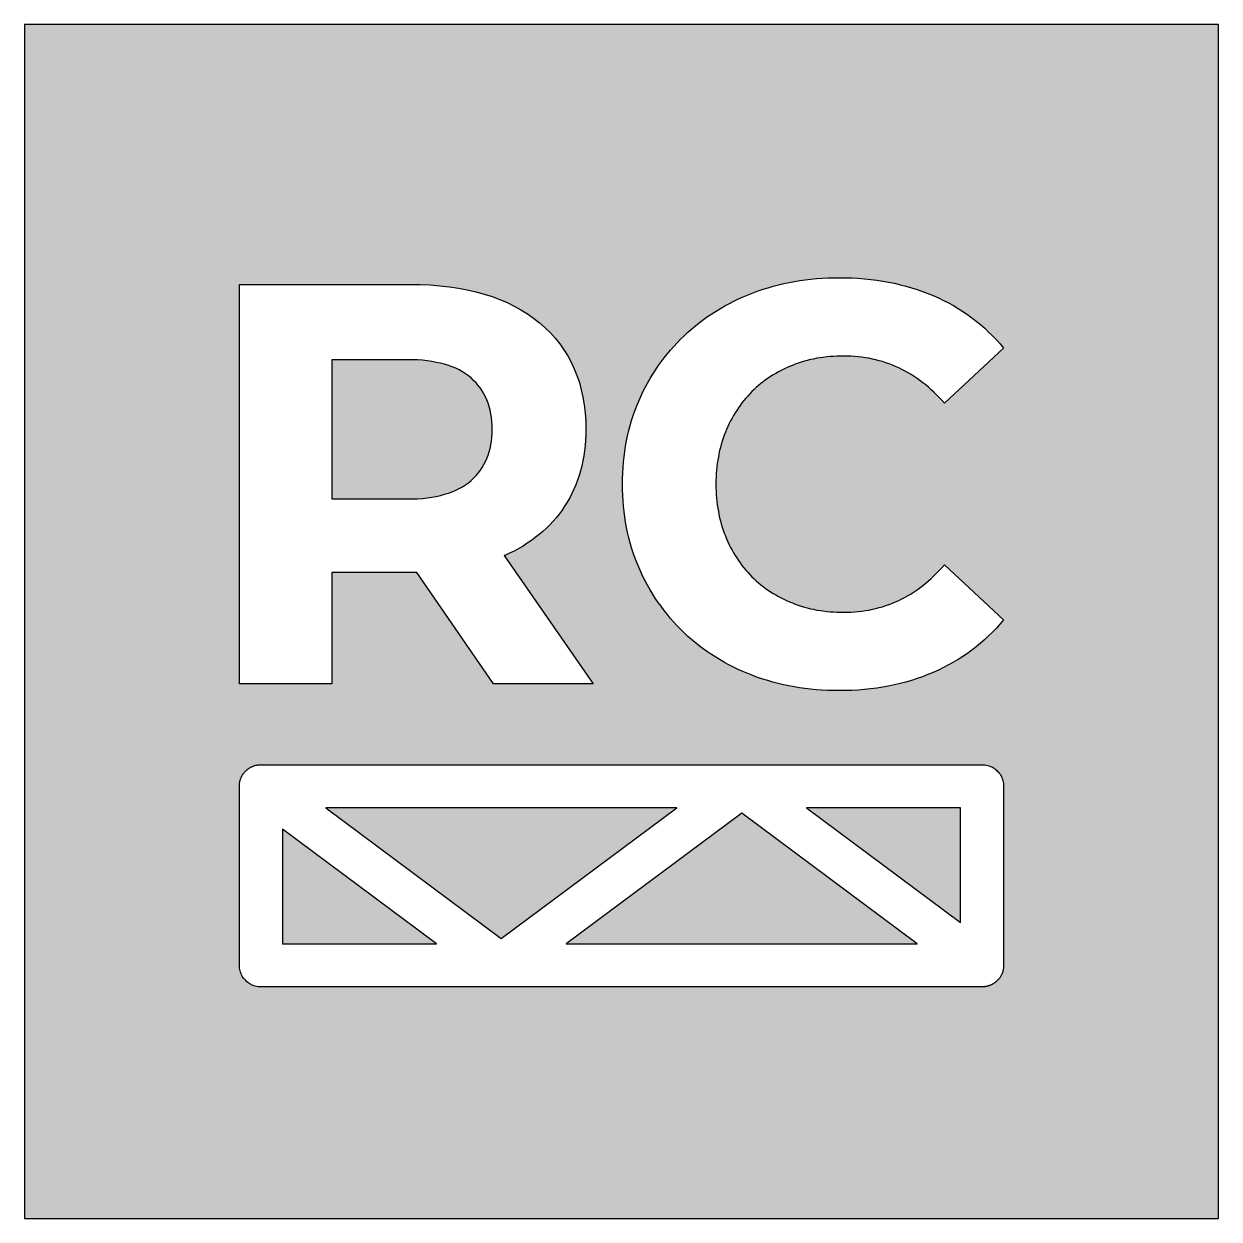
# Model space of a CAD drawing. Header units: millimetres. Extents: x 0 to 100, y 0 to 100.
import ezdxf

# ---------------------------------------------------------------- set-up
doc = ezdxf.new("R2010")
doc.units = ezdxf.units.MM
doc.layers.add('RC_CONTORNO', color=7, linetype='Continuous')
doc.layers.add('RC_FONDO', color=7, linetype='Continuous')

# ---------------------------------------------------------------- blocks, each defined once
blk = doc.blocks.new('RC_ISOTIPO')
at = {"layer": 'RC_FONDO'}
for points in [[(-0.04, 100.04), (-0.04, -0.04), (32.86, -0.04), (32.86, 19.45), (19.8, 19.45), (19.68, 19.45), (19.57, 19.46), (19.46, 19.48), (19.34, 19.51), (19.23, 19.54), (19.13, 19.58), (19.02, 19.63), (18.92, 19.68), (18.82, 19.75), (18.73, 19.81), (18.64, 19.89), (18.56, 19.96), (18.48, 20.05), (18.4, 20.14), (18.34, 20.23), (18.28, 20.33), (18.22, 20.43), (18.17, 20.54), (18.13, 20.64), (18.1, 20.75), (18.07, 20.87), (18.06, 20.98), (18.04, 21.09), (18.04, 21.21), (18.04, 36.21), (18.04, 36.25), (18.04, 36.3), (18.04, 36.31), (18.04, 36.32), (18.05, 36.37), (18.05, 36.41), (18.05, 36.43), (18.06, 36.44), (18.06, 36.48), (18.07, 36.53), (18.07, 36.54), (18.07, 36.55), (18.08, 36.6), (18.09, 36.64), (18.1, 36.65), (18.1, 36.66), (18.11, 36.71), (18.13, 36.75), (18.13, 36.76), (18.13, 36.77), (18.15, 36.82), (18.16, 36.86), (18.17, 36.87), (18.17, 36.88), (18.19, 36.92), (18.21, 36.96), (18.22, 36.98), (18.22, 36.99), (18.24, 37.03), (18.26, 37.07), (18.27, 37.08), (18.28, 37.09), (18.3, 37.13), (18.32, 37.17), (18.33, 37.18), (18.34, 37.19), (18.36, 37.22), (18.39, 37.26), (18.4, 37.27), (18.4, 37.28), (18.43, 37.32), (18.46, 37.35), (18.47, 37.36), (18.48, 37.37), (18.51, 37.4), (18.54, 37.44), (18.55, 37.44), (18.56, 37.45), (18.59, 37.48), (18.62, 37.52), (18.63, 37.52), (18.64, 37.53), (18.67, 37.56), (18.71, 37.59), (18.72, 37.6), (18.73, 37.61), (18.77, 37.63), (18.8, 37.66), (18.81, 37.67), (18.82, 37.67), (18.86, 37.7), (18.9, 37.72), (18.91, 37.73), (18.92, 37.73), (18.96, 37.75), (19, 37.78), (19.01, 37.78), (19.02, 37.79), (19.06, 37.81), (19.1, 37.83), (19.12, 37.83), (19.13, 37.83), (19.17, 37.85), (19.21, 37.87), (19.22, 37.87), (19.23, 37.88), (19.28, 37.89), (19.32, 37.9), (19.33, 37.91), (19.34, 37.91), (19.39, 37.92), (19.43, 37.93), (19.44, 37.93), (19.46, 37.94), (19.5, 37.94), (19.55, 37.95), (19.56, 37.95), (19.57, 37.95), (19.62, 37.96), (19.66, 37.96), (19.67, 37.96), (19.68, 37.97), (19.73, 37.97), (19.78, 37.97), (19.79, 37.97), (19.8, 37.97), (32.86, 37.97), (32.86, 54.13), (25.7, 54.13), (25.7, 44.81), (18.04, 44.81), (18.04, 78.19), (32.29, 78.19), (32.86, 78.18), (32.86, 100.04)], [(32.78, 78.18), (33.15, 78.18), (33.98, 78.14), (34.79, 78.07), (35.58, 77.99), (36.34, 77.87), (37.08, 77.74), (37.79, 77.57), (38.48, 77.38), (39.14, 77.17), (39.78, 76.93), (40.4, 76.67), (40.99, 76.38), (41.56, 76.06), (42.1, 75.72), (42.62, 75.36), (43.11, 74.97), (43.58, 74.56), (44.02, 74.13), (44.43, 73.68), (44.8, 73.21), (45.15, 72.72), (45.46, 72.22), (45.75, 71.69), (46.01, 71.14), (46.23, 70.58), (46.43, 70), (46.59, 69.39), (46.73, 68.77), (46.84, 68.13), (46.91, 67.47), (46.96, 66.79), (46.97, 66.09), (46.96, 65.63), (46.94, 65.17), (46.91, 64.73), (46.86, 64.29), (46.8, 63.87), (46.72, 63.44), (46.63, 63.03), (46.53, 62.63), (46.41, 62.23), (46.28, 61.84), (46.14, 61.46), (45.98, 61.09), (45.81, 60.73), (45.62, 60.37), (45.42, 60.02), (45.21, 59.68), (44.98, 59.35), (44.75, 59.03), (44.5, 58.72), (44.24, 58.42), (43.96, 58.12), (43.68, 57.84), (43.39, 57.57), (43.08, 57.31), (42.76, 57.05), (42.43, 56.81), (42.09, 56.58), (41.74, 56.36), (41.37, 56.14), (41, 55.94), (40.61, 55.75), (40.22, 55.57), (40.1, 55.57), (47.56, 44.81), (39.29, 44.81), (32.89, 54.13), (32.78, 54.13), (32.78, 37.97), (66.08, 37.97), (66.08, 44.35), (65.83, 44.37), (65.37, 44.43), (64.91, 44.49), (64.46, 44.56), (64.01, 44.65), (63.57, 44.74), (63.13, 44.85), (62.69, 44.96), (62.26, 45.08), (61.84, 45.22), (61.42, 45.36), (61, 45.51), (60.59, 45.67), (60.19, 45.85), (59.79, 46.02), (59.4, 46.21), (59.02, 46.41), (58.64, 46.61), (58.27, 46.82), (57.91, 47.04), (57.56, 47.27), (57.21, 47.51), (56.87, 47.75), (56.53, 48), (56.2, 48.27), (55.88, 48.53), (55.57, 48.81), (55.26, 49.1), (54.96, 49.39), (54.67, 49.69), (54.39, 50), (54.11, 50.31), (53.85, 50.63), (53.59, 50.96), (53.34, 51.29), (53.1, 51.63), (52.87, 51.97), (52.64, 52.32), (52.43, 52.68), (52.22, 53.05), (52.02, 53.42), (51.83, 53.8), (51.65, 54.18), (51.48, 54.57), (51.31, 54.97), (51.16, 55.37), (51.02, 55.78), (50.88, 56.19), (50.76, 56.6), (50.65, 57.02), (50.55, 57.45), (50.46, 57.88), (50.38, 58.31), (50.31, 58.76), (50.26, 59.2), (50.21, 59.65), (50.17, 60.11), (50.14, 60.57), (50.13, 61.03), (50.12, 61.5), (50.13, 61.97), (50.14, 62.43), (50.17, 62.89), (50.21, 63.35), (50.26, 63.8), (50.31, 64.24), (50.38, 64.69), (50.46, 65.12), (50.55, 65.55), (50.65, 65.98), (50.76, 66.4), (50.88, 66.81), (51.02, 67.22), (51.16, 67.63), (51.31, 68.03), (51.48, 68.43), (51.65, 68.82), (51.83, 69.2), (52.02, 69.58), (52.22, 69.95), (52.43, 70.32), (52.65, 70.68), (52.87, 71.03), (53.1, 71.37), (53.35, 71.71), (53.6, 72.04), (53.85, 72.37), (54.12, 72.69), (54.4, 73), (54.68, 73.31), (54.97, 73.61), (55.28, 73.9), (55.59, 74.19), (55.9, 74.47), (56.22, 74.73), (56.55, 75), (56.89, 75.25), (57.23, 75.49), (57.58, 75.73), (57.94, 75.96), (58.3, 76.18), (58.67, 76.39), (59.05, 76.59), (59.43, 76.79), (59.82, 76.98), (60.22, 77.15), (60.62, 77.33), (61.03, 77.49), (61.45, 77.64), (61.87, 77.78), (62.29, 77.92), (62.72, 78.04), (63.16, 78.15), (63.59, 78.26), (64.04, 78.35), (64.49, 78.44), (64.94, 78.51), (65.4, 78.57), (65.86, 78.63), (66.08, 78.65), (66.08, 100.04), (32.78, 100.04)], [(80.2, 37.97), (80.32, 37.97), (80.43, 37.95), (80.54, 37.94), (80.66, 37.91), (80.77, 37.88), (80.87, 37.83), (80.98, 37.79), (81.08, 37.73), (81.18, 37.67), (81.27, 37.61), (81.36, 37.53), (81.44, 37.45), (81.52, 37.37), (81.6, 37.28), (81.66, 37.19), (81.72, 37.09), (81.78, 36.99), (81.83, 36.88), (81.87, 36.77), (81.9, 36.66), (81.93, 36.55), (81.94, 36.44), (81.96, 36.32), (81.96, 36.21), (81.96, 21.21), (81.96, 21.16), (81.96, 21.12), (81.96, 21.11), (81.96, 21.09), (81.95, 21.05), (81.95, 21), (81.95, 20.99), (81.94, 20.98), (81.94, 20.93), (81.93, 20.89), (81.93, 20.88), (81.93, 20.87), (81.92, 20.82), (81.91, 20.78), (81.9, 20.77), (81.9, 20.75), (81.89, 20.71), (81.87, 20.67), (81.87, 20.66), (81.87, 20.64), (81.85, 20.6), (81.84, 20.56), (81.83, 20.55), (81.83, 20.54), (81.81, 20.49), (81.79, 20.45), (81.78, 20.44), (81.78, 20.43), (81.76, 20.39), (81.74, 20.35), (81.73, 20.34), (81.72, 20.33), (81.7, 20.29), (81.68, 20.25), (81.67, 20.24), (81.66, 20.23), (81.64, 20.19), (81.61, 20.16), (81.6, 20.15), (81.6, 20.14), (81.57, 20.1), (81.54, 20.07), (81.53, 20.06), (81.52, 20.05), (81.49, 20.02), (81.46, 19.98), (81.45, 19.97), (81.44, 19.96), (81.41, 19.93), (81.38, 19.9), (81.37, 19.89), (81.36, 19.89), (81.33, 19.86), (81.29, 19.83), (81.28, 19.82), (81.27, 19.81), (81.23, 19.79), (81.2, 19.76), (81.19, 19.75), (81.18, 19.75), (81.14, 19.72), (81.1, 19.7), (81.09, 19.69), (81.08, 19.68), (81.04, 19.66), (81, 19.64), (80.99, 19.64), (80.98, 19.63), (80.94, 19.61), (80.9, 19.59), (80.88, 19.59), (80.87, 19.58), (80.83, 19.57), (80.79, 19.55), (80.78, 19.55), (80.77, 19.54), (80.72, 19.53), (80.68, 19.52), (80.67, 19.51), (80.66, 19.51), (80.61, 19.5), (80.57, 19.49), (80.56, 19.49), (80.54, 19.48), (80.5, 19.48), (80.45, 19.47), (80.44, 19.47), (80.43, 19.46), (80.38, 19.46), (80.34, 19.45), (80.33, 19.45), (80.32, 19.45), (80.27, 19.45), (80.22, 19.45), (80.21, 19.45), (80.2, 19.45), (66, 19.45), (66, -0.04), (100.04, -0.04), (100.04, 100.04), (66, 100.04), (66, 78.64), (66.32, 78.67), (66.79, 78.71), (67.27, 78.73), (67.75, 78.75), (68.23, 78.75), (68.77, 78.75), (69.3, 78.73), (69.83, 78.7), (70.35, 78.66), (70.86, 78.6), (71.37, 78.54), (71.87, 78.46), (72.37, 78.38), (72.85, 78.28), (73.34, 78.16), (73.81, 78.04), (74.28, 77.91), (74.74, 77.76), (75.2, 77.6), (75.65, 77.43), (76.09, 77.25), (76.52, 77.06), (76.95, 76.85), (77.37, 76.64), (77.78, 76.41), (78.17, 76.18), (78.56, 75.93), (78.95, 75.67), (79.32, 75.4), (79.68, 75.12), (80.03, 74.83), (80.38, 74.53), (80.72, 74.21), (81.04, 73.89), (81.36, 73.56), (81.67, 73.21), (81.94, 72.88), (77.04, 68.34), (76.86, 68.55), (76.64, 68.78), (76.41, 69.01), (76.19, 69.23), (75.96, 69.44), (75.73, 69.64), (75.49, 69.84), (75.25, 70.03), (75.01, 70.21), (74.77, 70.38), (74.52, 70.55), (74.27, 70.71), (74.02, 70.86), (73.76, 71), (73.5, 71.14), (73.24, 71.27), (72.97, 71.39), (72.7, 71.5), (72.43, 71.61), (72.15, 71.71), (71.87, 71.8), (71.59, 71.88), (71.31, 71.95), (71.02, 72.02), (70.73, 72.08), (70.43, 72.13), (70.14, 72.17), (69.84, 72.21), (69.53, 72.23), (69.23, 72.25), (68.92, 72.27), (68.6, 72.27), (68.31, 72.27), (68.02, 72.26), (67.74, 72.24), (67.45, 72.22), (67.17, 72.19), (66.9, 72.16), (66.62, 72.12), (66.35, 72.07), (66.08, 72.02), (66, 72.01), (66, 50.99), (66.08, 50.98), (66.35, 50.93), (66.62, 50.88), (66.9, 50.84), (67.17, 50.81), (67.45, 50.78), (67.74, 50.76), (68.02, 50.74), (68.31, 50.73), (68.6, 50.73), (68.92, 50.73), (69.23, 50.75), (69.53, 50.77), (69.84, 50.79), (70.14, 50.83), (70.43, 50.87), (70.73, 50.92), (71.02, 50.98), (71.31, 51.05), (71.59, 51.12), (71.87, 51.2), (72.15, 51.29), (72.43, 51.39), (72.7, 51.5), (72.97, 51.61), (73.24, 51.73), (73.5, 51.86), (73.76, 52), (74.02, 52.14), (74.27, 52.3), (74.52, 52.46), (74.77, 52.62), (75.01, 52.8), (75.25, 52.98), (75.49, 53.17), (75.73, 53.37), (75.96, 53.58), (76.19, 53.79), (76.41, 54.01), (76.64, 54.24), (76.86, 54.48), (77.04, 54.69), (81.94, 50.15), (81.67, 49.82), (81.36, 49.48), (81.04, 49.14), (80.72, 48.82), (80.38, 48.51), (80.03, 48.21), (79.68, 47.92), (79.32, 47.64), (78.95, 47.37), (78.56, 47.11), (78.17, 46.86), (77.77, 46.62), (77.37, 46.39), (76.95, 46.18), (76.52, 45.97), (76.09, 45.77), (75.65, 45.59), (75.2, 45.42), (74.74, 45.26), (74.28, 45.11), (73.81, 44.97), (73.33, 44.84), (72.85, 44.73), (72.36, 44.63), (71.86, 44.54), (71.36, 44.46), (70.85, 44.4), (70.33, 44.34), (69.81, 44.3), (69.28, 44.27), (68.75, 44.25), (68.2, 44.25), (67.72, 44.25), (67.24, 44.27), (66.76, 44.29), (66.29, 44.33), (66, 44.36), (66, 37.97)], [(35.52, 60.71), (35.84, 60.83), (36.14, 60.96), (36.43, 61.1), (36.7, 61.25), (36.96, 61.41), (37.2, 61.59), (37.43, 61.78), (37.65, 61.98), (37.85, 62.19), (38.04, 62.41), (38.21, 62.64), (38.37, 62.87), (38.52, 63.12), (38.65, 63.38), (38.77, 63.64), (38.87, 63.92), (38.96, 64.2), (39.04, 64.49), (39.1, 64.79), (39.15, 65.1), (39.19, 65.42), (39.21, 65.75), (39.21, 66.09), (39.21, 66.43), (39.19, 66.77), (39.15, 67.09), (39.1, 67.4), (39.04, 67.71), (38.96, 68), (38.87, 68.29), (38.77, 68.56), (38.65, 68.83), (38.52, 69.09), (38.37, 69.33), (38.21, 69.57), (38.04, 69.8), (37.85, 70.02), (37.65, 70.22), (37.43, 70.42), (37.2, 70.61), (36.96, 70.78), (36.7, 70.94), (36.43, 71.09), (36.14, 71.23), (35.84, 71.36), (35.52, 71.47), (35.19, 71.58), (34.85, 71.67), (34.49, 71.74), (34.12, 71.81), (33.74, 71.86), (33.34, 71.91), (32.92, 71.94), (32.49, 71.95), (32.05, 71.96), (25.7, 71.96), (25.7, 60.22), (32.05, 60.22), (32.49, 60.22), (32.92, 60.24), (33.34, 60.27), (33.74, 60.31), (34.12, 60.37), (34.49, 60.44), (34.85, 60.52), (35.19, 60.61)], [(65.82, 71.97), (65.55, 71.9), (65.3, 71.83), (65.04, 71.76), (64.79, 71.67), (64.54, 71.58), (64.29, 71.49), (64.05, 71.39), (63.81, 71.29), (63.57, 71.18), (63.34, 71.06), (63.12, 70.94), (62.89, 70.81), (62.68, 70.68), (62.46, 70.55), (62.25, 70.41), (62.04, 70.26), (61.84, 70.11), (61.64, 69.95), (61.45, 69.79), (61.26, 69.62), (61.08, 69.45), (60.89, 69.28), (60.72, 69.09), (60.54, 68.91), (60.38, 68.72), (60.22, 68.52), (60.06, 68.32), (59.91, 68.12), (59.76, 67.91), (59.62, 67.7), (59.48, 67.49), (59.35, 67.27), (59.22, 67.04), (59.1, 66.82), (58.98, 66.58), (58.87, 66.35), (58.76, 66.1), (58.66, 65.86), (58.57, 65.61), (58.48, 65.36), (58.39, 65.1), (58.32, 64.84), (58.25, 64.58), (58.18, 64.32), (58.12, 64.05), (58.07, 63.78), (58.02, 63.51), (57.98, 63.23), (57.95, 62.95), (57.92, 62.66), (57.9, 62.38), (57.88, 62.09), (57.87, 61.8), (57.87, 61.5), (57.87, 61.2), (57.88, 60.91), (57.9, 60.62), (57.92, 60.34), (57.95, 60.05), (57.98, 59.77), (58.02, 59.49), (58.07, 59.22), (58.12, 58.95), (58.18, 58.68), (58.25, 58.42), (58.32, 58.16), (58.39, 57.9), (58.48, 57.64), (58.57, 57.39), (58.66, 57.14), (58.76, 56.9), (58.87, 56.65), (58.98, 56.42), (59.1, 56.18), (59.22, 55.96), (59.35, 55.73), (59.48, 55.51), (59.62, 55.3), (59.76, 55.09), (59.91, 54.88), (60.06, 54.68), (60.22, 54.48), (60.38, 54.28), (60.54, 54.09), (60.72, 53.91), (60.89, 53.72), (61.08, 53.55), (61.26, 53.38), (61.45, 53.21), (61.64, 53.05), (61.84, 52.89), (62.04, 52.74), (62.25, 52.59), (62.46, 52.45), (62.68, 52.32), (62.89, 52.19), (63.12, 52.06), (63.34, 51.94), (63.57, 51.82), (63.81, 51.71), (64.05, 51.61), (64.29, 51.51), (64.54, 51.42), (64.79, 51.33), (65.04, 51.24), (65.3, 51.17), (65.55, 51.1), (65.82, 51.03), (66.08, 50.98), (66.08, 72.02)], [(25.11, 34.45), (39.93, 23.4), (54.76, 34.45)], [(65.37, 34.45), (78.44, 24.71), (78.44, 34.45)], [(45.24, 22.97), (74.89, 22.97), (60.07, 34.01)], [(21.56, 32.7), (21.56, 22.97), (34.63, 22.97)], [(32.78, 19.45), (32.78, -0.04), (66.08, -0.04), (66.08, 19.45)]]:
    blk.add_hatch(color=7, dxfattribs=at).paths.add_polyline_path(points)
at = {"layer": 'RC_CONTORNO'}
for points in [[(100, 100), (0, 100), (0, 0), (100, 0)], [(39.16, 77.21), (39.8, 76.97), (40.42, 76.7), (41.01, 76.41), (41.58, 76.1), (42.12, 75.76), (42.64, 75.39), (43.14, 75), (43.61, 74.59), (44.05, 74.16), (44.46, 73.71), (44.83, 73.24), (45.18, 72.75), (45.5, 72.24), (45.79, 71.71), (46.04, 71.16), (46.27, 70.59), (46.47, 70.01), (46.63, 69.4), (46.77, 68.78), (46.88, 68.13), (46.95, 67.47), (47, 66.79), (47.01, 66.09), (47, 65.63), (46.98, 65.17), (46.95, 64.73), (46.9, 64.29), (46.84, 63.86), (46.76, 63.44), (46.67, 63.02), (46.57, 62.62), (46.45, 62.22), (46.32, 61.83), (46.18, 61.45), (46.02, 61.07), (45.84, 60.71), (45.66, 60.35), (45.46, 60), (45.24, 59.66), (45.02, 59.33), (44.78, 59), (44.53, 58.69), (44.27, 58.39), (43.99, 58.1), (43.71, 57.81), (43.41, 57.54), (43.1, 57.28), (42.78, 57.02), (42.45, 56.78), (42.11, 56.55), (41.76, 56.32), (41.39, 56.11), (41.01, 55.9), (40.63, 55.71), (40.22, 55.53), (40.22, 55.53), (40.21, 55.53), (40.21, 55.53), (40.2, 55.53), (40.2, 55.53), (40.2, 55.53), (40.19, 55.53), (40.19, 55.53), (40.19, 55.53), (40.18, 55.53), (40.18, 55.53), (40.18, 55.53), (40.18, 55.53), (40.18, 55.53), (40.18, 55.53), (40.18, 55.53), (47.63, 44.77), (39.27, 44.77), (32.86, 54.09), (32.84, 54.09), (32.82, 54.09), (32.79, 54.09), (32.77, 54.09), (32.74, 54.09), (32.72, 54.09), (32.7, 54.09), (32.67, 54.09), (32.65, 54.09), (32.63, 54.09), (32.6, 54.09), (32.58, 54.09), (32.55, 54.09), (32.53, 54.09), (32.51, 54.09), (32.48, 54.09), (25.74, 54.09), (25.74, 44.77), (18, 44.77), (18, 78.23), (32.29, 78.23), (33.15, 78.22), (33.99, 78.18), (34.8, 78.11), (35.59, 78.03), (36.35, 77.91), (37.09, 77.77), (37.8, 77.61), (38.49, 77.42)], [(63.12, 44.81), (62.68, 44.92), (62.25, 45.05), (61.83, 45.18), (61.4, 45.32), (60.99, 45.48), (60.58, 45.64), (60.17, 45.81), (59.78, 45.99), (59.38, 46.18), (59, 46.37), (58.62, 46.57), (58.25, 46.79), (57.89, 47.01), (57.54, 47.24), (57.19, 47.47), (56.84, 47.72), (56.51, 47.97), (56.18, 48.23), (55.86, 48.5), (55.54, 48.78), (55.23, 49.07), (54.93, 49.36), (54.64, 49.66), (54.36, 49.97), (54.08, 50.29), (53.82, 50.61), (53.56, 50.93), (53.31, 51.27), (53.07, 51.6), (52.83, 51.95), (52.61, 52.3), (52.39, 52.66), (52.19, 53.03), (51.99, 53.4), (51.8, 53.78), (51.61, 54.16), (51.44, 54.56), (51.28, 54.95), (51.12, 55.36), (50.98, 55.76), (50.85, 56.17), (50.72, 56.59), (50.61, 57.01), (50.51, 57.44), (50.42, 57.87), (50.34, 58.31), (50.27, 58.75), (50.22, 59.2), (50.17, 59.65), (50.13, 60.1), (50.1, 60.56), (50.09, 61.03), (50.08, 61.5), (50.09, 61.97), (50.1, 62.44), (50.13, 62.9), (50.17, 63.35), (50.22, 63.8), (50.27, 64.25), (50.34, 64.69), (50.42, 65.13), (50.51, 65.56), (50.61, 65.99), (50.72, 66.41), (50.85, 66.83), (50.98, 67.24), (51.12, 67.64), (51.28, 68.05), (51.44, 68.44), (51.61, 68.84), (51.8, 69.22), (51.99, 69.6), (52.19, 69.97), (52.4, 70.34), (52.61, 70.7), (52.84, 71.05), (53.07, 71.4), (53.31, 71.73), (53.56, 72.07), (53.82, 72.39), (54.09, 72.71), (54.37, 73.03), (54.65, 73.34), (54.95, 73.64), (55.25, 73.93), (55.56, 74.22), (55.88, 74.5), (56.2, 74.77), (56.53, 75.03), (56.87, 75.28), (57.21, 75.53), (57.56, 75.76), (57.92, 75.99), (58.28, 76.21), (58.65, 76.43), (59.03, 76.63), (59.41, 76.82), (59.8, 77.01), (60.2, 77.19), (60.61, 77.36), (61.02, 77.52), (61.43, 77.68), (61.85, 77.82), (62.28, 77.95), (62.71, 78.08), (63.15, 78.19), (63.59, 78.3), (64.03, 78.39), (64.48, 78.47), (64.93, 78.55), (65.39, 78.61), (65.85, 78.67), (66.32, 78.71), (66.79, 78.75), (67.27, 78.77), (67.75, 78.79), (68.23, 78.79), (68.77, 78.79), (69.31, 78.77), (69.83, 78.74), (70.35, 78.7), (70.87, 78.64), (71.38, 78.58), (71.88, 78.5), (72.37, 78.41), (72.86, 78.32), (73.34, 78.2), (73.82, 78.08), (74.29, 77.94), (74.75, 77.8), (75.21, 77.64), (75.66, 77.47), (76.1, 77.29), (76.54, 77.09), (76.97, 76.89), (77.39, 76.67), (77.79, 76.45), (78.2, 76.21), (78.59, 75.96), (78.97, 75.7), (79.34, 75.43), (79.71, 75.15), (80.06, 74.86), (80.41, 74.56), (80.74, 74.24), (81.07, 73.92), (81.39, 73.58), (81.7, 73.24), (82, 72.88), (77.04, 68.28), (76.83, 68.52), (76.61, 68.75), (76.39, 68.98), (76.16, 69.2), (75.93, 69.41), (75.7, 69.61), (75.47, 69.81), (75.23, 69.99), (74.99, 70.17), (74.75, 70.35), (74.5, 70.51), (74.25, 70.67), (74, 70.82), (73.74, 70.97), (73.48, 71.1), (73.22, 71.23), (72.95, 71.35), (72.69, 71.46), (72.41, 71.57), (72.14, 71.67), (71.86, 71.76), (71.58, 71.84), (71.3, 71.91), (71.01, 71.98), (70.72, 72.04), (70.43, 72.09), (70.13, 72.13), (69.83, 72.17), (69.53, 72.19), (69.22, 72.21), (68.92, 72.23), (68.6, 72.23), (68.31, 72.23), (68.02, 72.22), (67.74, 72.2), (67.46, 72.18), (67.18, 72.15), (66.9, 72.12), (66.63, 72.08), (66.36, 72.04), (66.09, 71.98), (65.83, 71.93), (65.56, 71.86), (65.31, 71.79), (65.05, 71.72), (64.8, 71.64), (64.55, 71.55), (64.31, 71.45), (64.06, 71.35), (63.83, 71.25), (63.59, 71.14), (63.36, 71.02), (63.14, 70.9), (62.91, 70.78), (62.7, 70.65), (62.48, 70.51), (62.27, 70.37), (62.07, 70.23), (61.87, 70.08), (61.67, 69.92), (61.48, 69.76), (61.29, 69.59), (61.1, 69.42), (60.92, 69.25), (60.75, 69.07), (60.57, 68.88), (60.41, 68.69), (60.25, 68.5), (60.09, 68.3), (59.94, 68.1), (59.79, 67.89), (59.65, 67.68), (59.51, 67.47), (59.38, 67.25), (59.26, 67.02), (59.14, 66.8), (59.02, 66.57), (58.91, 66.33), (58.8, 66.09), (58.7, 65.84), (58.6, 65.6), (58.52, 65.35), (58.43, 65.09), (58.35, 64.83), (58.28, 64.57), (58.22, 64.31), (58.16, 64.04), (58.11, 63.77), (58.06, 63.5), (58.02, 63.22), (57.99, 62.94), (57.96, 62.66), (57.94, 62.38), (57.92, 62.09), (57.91, 61.8), (57.91, 61.5), (57.91, 61.2), (57.92, 60.91), (57.94, 60.62), (57.96, 60.34), (57.99, 60.06), (58.02, 59.78), (58.06, 59.5), (58.11, 59.23), (58.16, 58.96), (58.22, 58.69), (58.28, 58.43), (58.35, 58.17), (58.43, 57.91), (58.52, 57.65), (58.6, 57.4), (58.7, 57.16), (58.8, 56.91), (58.91, 56.67), (59.02, 56.43), (59.14, 56.2), (59.26, 55.98), (59.38, 55.75), (59.51, 55.53), (59.65, 55.32), (59.79, 55.11), (59.94, 54.9), (60.09, 54.7), (60.25, 54.5), (60.41, 54.31), (60.57, 54.12), (60.75, 53.93), (60.92, 53.75), (61.1, 53.58), (61.29, 53.41), (61.48, 53.24), (61.67, 53.08), (61.87, 52.92), (62.07, 52.77), (62.27, 52.63), (62.48, 52.49), (62.7, 52.35), (62.91, 52.22), (63.14, 52.1), (63.36, 51.98), (63.59, 51.86), (63.83, 51.75), (64.06, 51.65), (64.31, 51.55), (64.55, 51.45), (64.8, 51.36), (65.05, 51.28), (65.31, 51.21), (65.56, 51.14), (65.83, 51.07), (66.09, 51.02), (66.36, 50.96), (66.63, 50.92), (66.9, 50.88), (67.18, 50.85), (67.46, 50.82), (67.74, 50.8), (68.02, 50.78), (68.31, 50.77), (68.6, 50.77), (68.92, 50.77), (69.22, 50.79), (69.53, 50.81), (69.83, 50.83), (70.13, 50.87), (70.43, 50.91), (70.72, 50.96), (71.01, 51.02), (71.3, 51.09), (71.58, 51.16), (71.86, 51.24), (72.14, 51.33), (72.41, 51.43), (72.69, 51.54), (72.95, 51.65), (73.22, 51.77), (73.48, 51.9), (73.74, 52.03), (74, 52.18), (74.25, 52.33), (74.5, 52.49), (74.75, 52.66), (74.99, 52.83), (75.23, 53.01), (75.47, 53.2), (75.7, 53.4), (75.93, 53.61), (76.16, 53.82), (76.39, 54.04), (76.61, 54.27), (76.83, 54.5), (77.04, 54.75), (82, 50.15), (81.7, 49.8), (81.39, 49.45), (81.07, 49.12), (80.74, 48.79), (80.41, 48.48), (80.06, 48.18), (79.71, 47.89), (79.34, 47.6), (78.97, 47.33), (78.59, 47.07), (78.2, 46.82), (77.79, 46.59), (77.39, 46.36), (76.97, 46.14), (76.54, 45.93), (76.1, 45.74), (75.66, 45.55), (75.21, 45.38), (74.75, 45.22), (74.29, 45.07), (73.82, 44.93), (73.34, 44.81), (72.86, 44.69), (72.37, 44.59), (71.87, 44.5), (71.37, 44.42), (70.86, 44.36), (70.34, 44.3), (69.81, 44.26), (69.28, 44.23), (68.75, 44.21), (68.2, 44.21), (67.72, 44.21), (67.24, 44.23), (66.76, 44.25), (66.29, 44.29), (65.82, 44.33), (65.36, 44.39), (64.9, 44.45), (64.45, 44.53), (64, 44.61), (63.56, 44.7)], [(35.51, 60.75), (35.82, 60.86), (36.12, 60.99), (36.41, 61.13), (36.68, 61.28), (36.93, 61.45), (37.18, 61.62), (37.4, 61.81), (37.62, 62.01), (37.82, 62.22), (38.01, 62.43), (38.18, 62.66), (38.34, 62.9), (38.48, 63.14), (38.61, 63.39), (38.73, 63.66), (38.83, 63.93), (38.92, 64.21), (39, 64.5), (39.06, 64.8), (39.11, 65.11), (39.15, 65.43), (39.17, 65.75), (39.17, 66.09), (39.17, 66.43), (39.15, 66.76), (39.11, 67.08), (39.06, 67.4), (39, 67.7), (38.92, 67.99), (38.83, 68.28), (38.73, 68.55), (38.61, 68.81), (38.48, 69.07), (38.34, 69.31), (38.18, 69.55), (38.01, 69.77), (37.82, 69.99), (37.62, 70.19), (37.4, 70.39), (37.18, 70.58), (36.93, 70.75), (36.68, 70.91), (36.41, 71.06), (36.12, 71.2), (35.82, 71.32), (35.51, 71.44), (35.18, 71.54), (34.84, 71.63), (34.48, 71.7), (34.11, 71.77), (33.73, 71.82), (33.33, 71.87), (32.92, 71.9), (32.49, 71.91), (32.05, 71.92), (25.74, 71.92), (25.74, 60.26), (32.05, 60.26), (32.49, 60.26), (32.92, 60.28), (33.33, 60.31), (33.73, 60.35), (34.11, 60.41), (34.48, 60.48), (34.84, 60.55), (35.18, 60.65)], [(18.05, 36.65), (18.06, 36.66), (18.06, 36.67), (18.07, 36.72), (18.09, 36.76), (18.09, 36.78), (18.1, 36.79), (18.11, 36.83), (18.13, 36.87), (18.13, 36.89), (18.14, 36.9), (18.16, 36.94), (18.17, 36.98), (18.18, 36.99), (18.19, 37.01), (18.21, 37.05), (18.23, 37.09), (18.24, 37.1), (18.24, 37.11), (18.27, 37.15), (18.29, 37.19), (18.3, 37.2), (18.3, 37.21), (18.33, 37.25), (18.36, 37.28), (18.36, 37.29), (18.37, 37.3), (18.4, 37.34), (18.43, 37.38), (18.44, 37.39), (18.45, 37.4), (18.48, 37.43), (18.51, 37.46), (18.52, 37.47), (18.53, 37.48), (18.56, 37.51), (18.59, 37.55), (18.6, 37.55), (18.61, 37.56), (18.65, 37.59), (18.68, 37.62), (18.69, 37.63), (18.7, 37.64), (18.74, 37.66), (18.78, 37.69), (18.79, 37.7), (18.8, 37.71), (18.84, 37.73), (18.88, 37.75), (18.89, 37.76), (18.9, 37.77), (18.94, 37.79), (18.98, 37.81), (18.99, 37.82), (19, 37.82), (19.05, 37.84), (19.09, 37.86), (19.1, 37.87), (19.11, 37.87), (19.15, 37.89), (19.2, 37.91), (19.21, 37.91), (19.22, 37.91), (19.27, 37.93), (19.31, 37.94), (19.32, 37.94), (19.33, 37.95), (19.38, 37.96), (19.42, 37.97), (19.44, 37.97), (19.45, 37.97), (19.49, 37.98), (19.54, 37.99), (19.55, 37.99), (19.57, 37.99), (19.61, 38), (19.66, 38), (19.67, 38), (19.68, 38.01), (19.73, 38.01), (19.77, 38.01), (19.79, 38.01), (19.8, 38.01), (80.2, 38.01), (80.32, 38.01), (80.43, 37.99), (80.55, 37.97), (80.67, 37.95), (80.78, 37.91), (80.89, 37.87), (81, 37.82), (81.1, 37.77), (81.2, 37.71), (81.3, 37.64), (81.39, 37.56), (81.47, 37.48), (81.55, 37.4), (81.63, 37.3), (81.7, 37.21), (81.76, 37.11), (81.81, 37.01), (81.86, 36.9), (81.9, 36.79), (81.94, 36.67), (81.97, 36.56), (81.98, 36.44), (82, 36.33), (82, 36.21), (82, 21.21), (82, 21.16), (82, 21.12), (82, 21.1), (82, 21.09), (81.99, 21.05), (81.99, 21), (81.99, 20.99), (81.98, 20.97), (81.98, 20.93), (81.97, 20.88), (81.97, 20.87), (81.97, 20.86), (81.95, 20.81), (81.95, 20.77), (81.94, 20.76), (81.94, 20.74), (81.93, 20.7), (81.91, 20.65), (81.91, 20.64), (81.9, 20.63), (81.89, 20.59), (81.87, 20.54), (81.87, 20.53), (81.86, 20.52), (81.84, 20.48), (81.83, 20.44), (81.82, 20.42), (81.81, 20.41), (81.79, 20.37), (81.77, 20.33), (81.76, 20.32), (81.76, 20.31), (81.73, 20.27), (81.71, 20.23), (81.7, 20.22), (81.7, 20.21), (81.67, 20.17), (81.64, 20.13), (81.64, 20.12), (81.63, 20.11), (81.6, 20.08), (81.57, 20.04), (81.56, 20.03), (81.55, 20.02), (81.52, 19.99), (81.49, 19.95), (81.48, 19.95), (81.47, 19.94), (81.44, 19.9), (81.41, 19.87), (81.4, 19.86), (81.39, 19.86), (81.35, 19.83), (81.32, 19.8), (81.31, 19.79), (81.3, 19.78), (81.26, 19.75), (81.22, 19.73), (81.21, 19.72), (81.2, 19.71), (81.16, 19.69), (81.12, 19.66), (81.11, 19.66), (81.1, 19.65), (81.06, 19.63), (81.02, 19.61), (81.01, 19.6), (81, 19.59), (80.95, 19.58), (80.91, 19.56), (80.9, 19.55), (80.89, 19.55), (80.85, 19.53), (80.8, 19.51), (80.79, 19.51), (80.78, 19.5), (80.73, 19.49), (80.69, 19.48), (80.68, 19.47), (80.67, 19.47), (80.62, 19.46), (80.58, 19.45), (80.56, 19.45), (80.55, 19.44), (80.51, 19.44), (80.46, 19.43), (80.45, 19.43), (80.43, 19.42), (80.39, 19.42), (80.34, 19.41), (80.33, 19.41), (80.32, 19.41), (80.27, 19.41), (80.23, 19.41), (80.21, 19.41), (80.2, 19.41), (19.8, 19.41), (19.68, 19.41), (19.57, 19.42), (19.45, 19.44), (19.33, 19.47), (19.22, 19.5), (19.11, 19.55), (19, 19.59), (18.9, 19.65), (18.8, 19.71), (18.7, 19.78), (18.61, 19.86), (18.53, 19.94), (18.45, 20.02), (18.37, 20.11), (18.3, 20.21), (18.24, 20.31), (18.19, 20.41), (18.14, 20.52), (18.1, 20.63), (18.06, 20.74), (18.03, 20.86), (18.02, 20.97), (18, 21.09), (18, 21.21), (18, 36.21), (18, 36.26), (18, 36.3), (18, 36.31), (18, 36.33), (18.01, 36.37), (18.01, 36.42), (18.01, 36.43), (18.02, 36.44), (18.02, 36.49), (18.03, 36.54), (18.03, 36.55), (18.03, 36.56), (18.05, 36.61)], [(25.23, 34.41), (39.93, 23.45), (54.64, 34.41)], [(65.5, 34.41), (78.4, 24.79), (78.4, 34.41)], [(45.36, 23.01), (74.77, 23.01), (60.07, 33.96)], [(21.6, 32.62), (21.6, 23.01), (34.5, 23.01)]]:
    blk.add_lwpolyline(points, close=True, dxfattribs=at)

msp = doc.modelspace()

# ---------------------------------------------------------------- block references
msp.add_blockref('RC_ISOTIPO', (0, 0))

doc.saveas('drawing.dxf')
